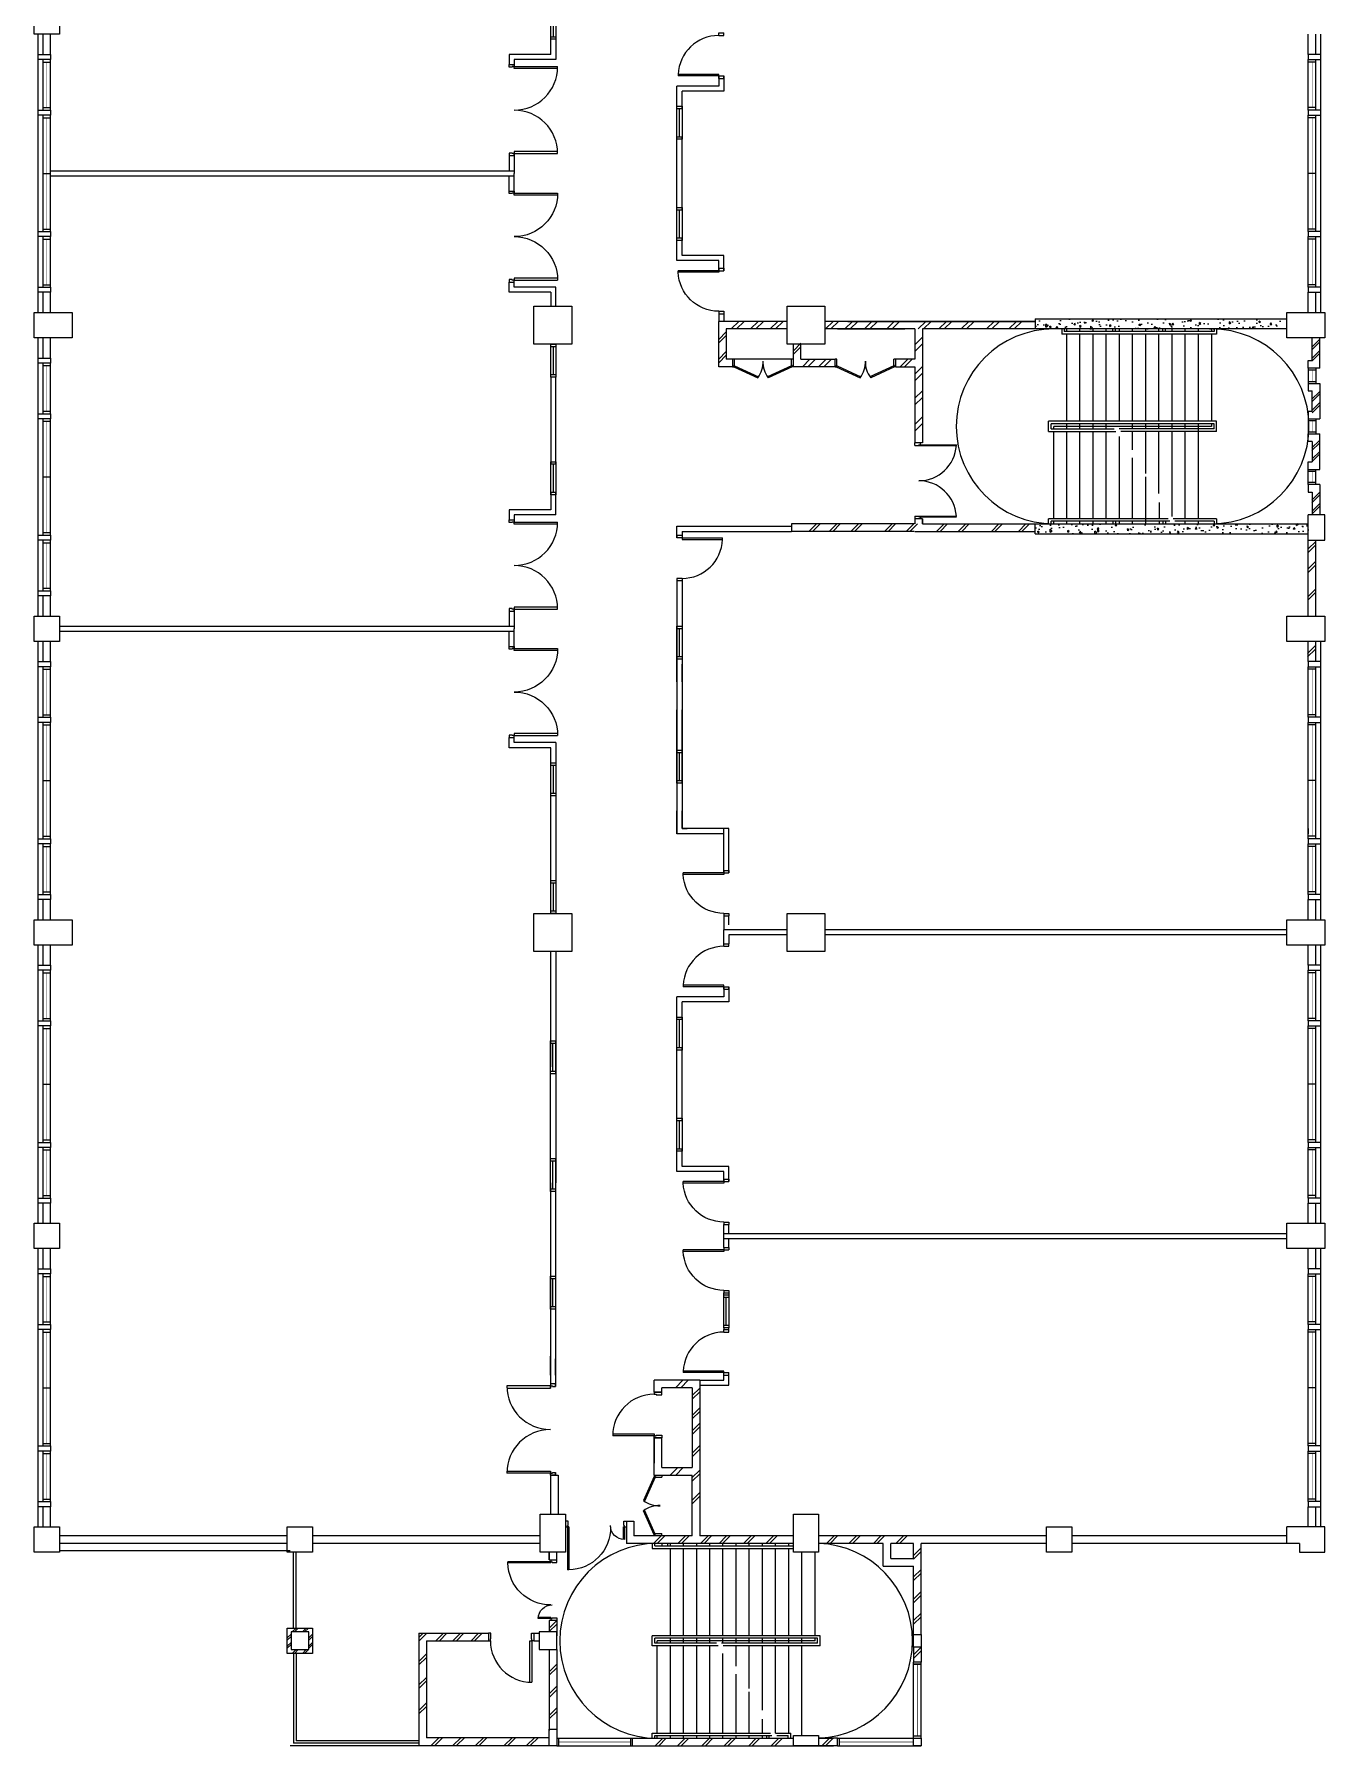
# Model space of a CAD drawing. Extents: x 2549299 to 2625178, y -842499 to -764424.
# Drawn here: x 2564299 to 2589799, y -842499 to -808674 of the extents above; entities that cross this region are included whole.
import ezdxf

# ---------------------------------------------------------------- set-up
doc = ezdxf.new("R2010")
doc.units = 0
doc.header["$LTSCALE"] = 10
doc.header["$MEASUREMENT"] = 0
doc.layers.get('0').update_dxf_attribs({"linetype": 'CONTINUOUS'})
doc.layers.get('DEFPOINTS').update_dxf_attribs({"linetype": 'CONTINUOUS'})
for name, color, linetype in [('-FF', 240, 'CONTINUOUS'), ('COL', 3, 'CONTINUOUS'), ('DOOR', 5, 'CONTINUOUS'), ('DR', 7, 'CONTINUOUS'), ('H', 1, 'CONTINUOUS'), ('hatch', 7, 'CONTINUOUS'), ('LINE', 7, 'CONTINUOUS'), ('partition', 7, 'CONTINUOUS'), ('PL', 5, 'CONTINUOUS'), ('rail', 1, 'CONTINUOUS'), ('ROOF', 7, 'CONTINUOUS'), ('stair', 7, 'CONTINUOUS'), ('WALL', 2, 'CONTINUOUS'), ('WIN', 5, 'CONTINUOUS')]:
    doc.layers.add(name, color=color, linetype=linetype)
pattern_1 = [(95, (519902.55, 1160.54), (275.776, 231.40354), [37.5, -412.5]), (40, (519902.55, 1160.54), (-314.996084, 216.884075), [30, -330]), (145.4514, (519925.53, 1179.82), (-39.219734, 448.28764), [31.870095, -350.571056]), (91.1842, (519831.84, 1231.25), (435.8465, 318.80688), [56.25, -618.75]), (141.6356, (519868.16, 1257.8), (-13.94951, 674.85584), [47.80514, -525.8565]), (36.1842, (519831.84, 1231.25), (-13.95003, 674.85583), [45, -495]), (66, (519884.87, 1248.92), (353.385786, 68.69124), [37.5, -412.5]), (11, (519884.87, 1248.92), (-170.354297, 342.40422), [30, -330]), (116.4514, (519914.32, 1254.65), (183.03181, 411.09531), [31.870095, -350.571056]), (82.5, (519902.55, 1160.54), (-113.396593, 121.994909), [0, -326, 0, -335, 0, -331.25]), (52.5, (519902.55, 1160.54), (-46.436471, 232.454725), [0, -191, 0, -318.5, 0, -126.25]), (12.5, (519823.7, 1081.69), (196.709084, 180.760381), [0, -125, 0, -390, 0, -517.5]), (2.5, (519788.35, 1046.34), (170.794992, 241.579903), [0, -162.5, 0, -259, 0, -367.5])]

# ---------------------------------------------------------------- blocks, each defined once
blk = doc.blocks.new('FG')
at = {"layer": 'LINE', "linetype": 'Continuous'}
for points in [[(0, 0), (50, 0), (50, 100), (0, 100)], [(600, 0), (650, 0), (650, 100), (600, 100)]]:
    blk.add_lwpolyline(points, close=True, dxfattribs=at)
at = {"layer": 'LINE', "color": 5, "linetype": 'Continuous'}
for points in [[(600, 100), (50, 100)], [(50, 0), (600, 0)]]:
    blk.add_lwpolyline(points, dxfattribs=at)
at = {"layer": 'LINE', "color": 1, "linetype": 'Continuous'}
blk.add_lwpolyline([(50, 50), (600, 50)], dxfattribs=at)
blk = doc.blocks.new('D900')
at = {"layer": 'DOOR', "color": 7}
for p, q in [((50, 100), (50, 899)), ((80, 899), (50, 899)), ((80, 100), (80, 899)), ((0, 100), (0, 0)), ((0, 100), (50, 100)), ((0, 0), (50, 0)), ((50, 100), (50, 0)), ((50, 100), (80, 100)), ((850, 100), (850, 0)), ((850, 100), (900, 100)), ((850, 0), (900, 0)), ((900, 100), (900, 0))]:
    blk.add_line(p, q, dxfattribs=at)
blk.add_arc((50, 100), 800, 0, 87.8509, dxfattribs=at)
blk = doc.blocks.new('D1800-A')
at = {"layer": 'DR'}
for p, q in [((0, 0), (100, 0)), ((0, -50), (0, 0)), ((100, 0), (100, -40)), ((60, -50), (0, -50)), ((100, -40), (60, -40)), ((60, -40), (60, -50)), ((100, -40), (960, -40)), ((100, -80), (100, -40)), ((959, -80), (100, -80)), ((60, -1750), (0, -1750)), ((0, -1750), (0, -1800)), ((0, -1800), (100, -1800)), ((60, -1760), (60, -1750)), ((100, -1760), (60, -1760)), ((959, -1720), (100, -1720)), ((100, -1720), (100, -1760)), ((100, -1760), (960, -1760)), ((100, -1800), (100, -1760))]:
    blk.add_line(p, q, dxfattribs=at)
for centre, start, end in [((100, -40), 270.0001, 0), ((100, -1760), 0, 90)]:
    blk.add_arc(centre, 860, start, end, dxfattribs=at)
blk = doc.blocks.new('D1200')
at = {"layer": 'DR', "color": 7}
for p, q in [((37, 115), (37, 965)), ((62, 115), (62, 965)), ((1138, 115), (1138, 364)), ((1163, 115), (1163, 365)), ((0, 115), (37, 115)), ((37, 115), (37, 90)), ((62, 115), (37, 115)), ((37, 90), (50, 90)), ((50, 90), (50, 0)), ((1138, 115), (1163, 115)), ((1150, 90), (1150, 0)), ((1150, 90), (1163, 90)), ((1163, 115), (1163, 90)), ((1163, 115), (1200, 115))]:
    blk.add_line(p, q, dxfattribs=at)
blk.add_arc((1163, 90), 275, 90, 180, dxfattribs=at)
at = {"layer": 'WIN', "color": 7}
for p, q in [((62, 965), (37, 965)), ((62, 965), (62, 965)), ((50, 0), (0, 0)), ((1150, 0), (1200, 0))]:
    blk.add_line(p, q, dxfattribs=at)
blk.add_arc((50, 125), 840, 359.3227, 89.147, dxfattribs=at)
blk = doc.blocks.new('D1500-1')
at = {"layer": 'DR'}
for p, q in [((38, 77), (38, 821)), ((38, 821), (50, 820)), ((50, 0), (50, 820)), ((1462, 821), (1450, 820)), ((1450, 0), (1450, 820)), ((1462, 77), (1462, 821)), ((38, 115), (0, 115)), ((50, 0), (0, 0)), ((50, 77), (38, 77)), ((1450, 77), (1462, 77)), ((1462, 115), (1500, 115)), ((1450, 0), (1500, 0))]:
    blk.add_line(p, q, dxfattribs=at)
for centre, start, end in [((5, 77), 0.0238, 86.5289), ((1495, 77), 93.4711, 179.9762)]:
    blk.add_arc(centre, 745, start, end, dxfattribs=at)
blk = doc.blocks.new('DR-900-B')
at = {"layer": 'DR'}
for p, q in [((0, 900), (-150, 900)), ((-150, 900), (-150, 860)), ((-150, 860), (-110, 860)), ((-110, 860), (-110, 850)), ((-110, 850), (0, 850)), ((0, 850), (0, 900)), ((-150, 40), (-970, 40)), ((-969, 80), (-150, 80)), ((-150, 80), (-150, 40)), ((-150, 40), (-110, 40)), ((-150, 0), (-150, 40)), ((0, 0), (-150, 0)), ((-110, 50), (0, 50)), ((-110, 40), (-110, 50)), ((0, 50), (0, 0))]:
    blk.add_line(p, q, dxfattribs=at)
blk.add_arc((-150, 40), 820, 90, 180, dxfattribs=at)

msp = doc.modelspace()

# ---------------------------------------------------------------- hatches: boundary and pattern name
at = {"layer": 'hatch'}
h = msp.add_hatch(dxfattribs=at)
h.set_pattern_fill('AR-CONC', color=0, scale=50, angle=45, style=0)
h.set_pattern_definition(pattern_1)
h.paths.add_polyline_path([(2584079, -814299), (2589049, -814299), (2589049, -814499), (2584079, -814499)])
h = msp.add_hatch(dxfattribs=at)
h.set_pattern_fill('AR-CONC', color=0, scale=50, angle=45, style=0)
h.set_pattern_definition(pattern_1)
h.paths.add_polyline_path([(2584079, -818349), (2584079, -818549), (2589474, -818549), (2589474, -818349)])

# ---------------------------------------------------------------- linework, layer by layer
at = {"layer": '-FF', "color": 0, "ltscale": 10}
msp.add_line((2576549, -836423), (2576549, -836913), dxfattribs=at)
at = {"color": 0}
for p, q in [((2564374, -814174), (2564374, -808674)), ((2589724, -814174), (2589724, -808674)), ((2573682, -809074), (2573682, -809274)), ((2573782, -809174), (2573782, -809272)), ((2577824, -809699), (2576999, -809699)), ((2577824, -809499), (2577824, -809699)), ((2577924, -809499), (2577924, -809799)), ((2577924, -809799), (2577099, -809799)), ((2577824, -813149), (2576999, -813149)), ((2577924, -813049), (2577099, -813049)), ((2577824, -813349), (2577824, -813149)), ((2577924, -813349), (2577924, -813049)), ((2573682, -813774), (2573682, -813574)), ((2573782, -813674), (2573782, -813576)), ((2564374, -820174), (2564374, -814674)), ((2573682, -818074), (2573682, -818274)), ((2573782, -818174), (2573782, -818272)), ((2564374, -826174), (2564374, -820674)), ((2589724, -826174), (2589724, -820674)), ((2573682, -822774), (2573682, -822574)), ((2573782, -822674), (2573782, -822576)), ((2577924, -825249), (2577924, -824374)), ((2578024, -825249), (2578024, -824374)), ((2564374, -832174), (2564374, -826674)), ((2589724, -832174), (2589724, -826674)), ((2577924, -827499), (2577924, -827699)), ((2578024, -827499), (2578024, -827799)), ((2577924, -827699), (2576999, -827699)), ((2578024, -827799), (2577099, -827799)), ((2578024, -827699), (2578024, -827799)), ((2578024, -831049), (2577099, -831049)), ((2578024, -831149), (2578024, -831049)), ((2578024, -831349), (2578024, -831049)), ((2577924, -831149), (2576999, -831149)), ((2577924, -831349), (2577924, -831149)), ((2564374, -838174), (2564374, -832674)), ((2589724, -838174), (2589724, -832674)), ((2574599, -837149), (2574599, -837099)), ((2571974, -842499), (2569356, -842499))]:
    msp.add_line(p, q, dxfattribs=at)
at = {"linetype": 'Continuous', "ltscale": 0.6}
for p, q in [((2576999, -818629), (2576999, -818399)), ((2577099, -818499), (2577099, -818629)), ((2577099, -818629), (2576999, -818629))]:
    msp.add_line(p, q, dxfattribs=at)
at = {"color": 0}
for points in [[(2577449, -835274), (2577924, -835274), (2577924, -835174)], [(2577449, -835374), (2578024, -835374), (2578024, -835174)]]:
    msp.add_lwpolyline(points, dxfattribs=at)
at = {"layer": 'COL', "color": 0}
for p, q in [((2584079, -814299), (2589049, -814299)), ((2584079, -814299), (2584079, -814499)), ((2589049, -814499), (2584079, -814499)), ((2589474, -818674), (2589474, -818174)), ((2589799, -818174), (2589474, -818174)), ((2589799, -818674), (2589799, -818174)), ((2584079, -818349), (2589474, -818349)), ((2584079, -818549), (2584079, -818349)), ((2584079, -818549), (2589474, -818549)), ((2589474, -818674), (2589799, -818674)), ((2589049, -838499), (2589049, -838174)), ((2589799, -838174), (2589049, -838174)), ((2589799, -838674), (2589799, -838174)), ((2589299, -838499), (2589049, -838499)), ((2589299, -838499), (2589299, -838674)), ((2589299, -838674), (2589799, -838674))]:
    msp.add_line(p, q, dxfattribs=at)
for points in [[(2564299, -808174), (2564799, -808174), (2564799, -808674), (2564299, -808674)], [(2574174, -814049), (2574924, -814049), (2574924, -814799), (2574174, -814799)], [(2579174, -814049), (2579924, -814049), (2579924, -814799), (2579174, -814799)], [(2565049, -814674), (2564299, -814674), (2564299, -814174), (2565049, -814174)], [(2589799, -814674), (2589049, -814674), (2589049, -814174), (2589799, -814174)], [(2564299, -820174), (2564799, -820174), (2564799, -820674), (2564299, -820674)], [(2589799, -820674), (2589049, -820674), (2589049, -820174), (2589799, -820174)], [(2565049, -826674), (2564299, -826674), (2564299, -826174), (2565049, -826174)], [(2574174, -826049), (2574924, -826049), (2574924, -826799), (2574174, -826799)], [(2579174, -826049), (2579924, -826049), (2579924, -826799), (2579174, -826799)], [(2589799, -826674), (2589049, -826674), (2589049, -826174), (2589799, -826174)], [(2564299, -832174), (2564799, -832174), (2564799, -832674), (2564299, -832674)], [(2589799, -832674), (2589049, -832674), (2589049, -832174), (2589799, -832174)], [(2564299, -838174), (2564799, -838174), (2564799, -838674), (2564299, -838674)], [(2569299, -838174), (2569799, -838174), (2569799, -838674), (2569299, -838674)], [(2574299, -837924), (2574799, -837924), (2574799, -838674), (2574299, -838674)], [(2579799, -837924), (2579799, -838674), (2579299, -838674), (2579299, -837924)], [(2584299, -838174), (2584799, -838174), (2584799, -838674), (2584299, -838674)], [(2569299, -840174), (2569799, -840174), (2569799, -840674), (2569299, -840674)], [(2569724, -840249), (2569374, -840249), (2569374, -840599), (2569724, -840599)], [(2574624, -840249), (2574274, -840249), (2574274, -840599), (2574624, -840599)], [(2574624, -840249), (2574274, -840249), (2574274, -840599), (2574624, -840599)], [(2581674, -840299), (2581824, -840299), (2581824, -840549), (2581674, -840549)], [(2581674, -840299), (2581824, -840299), (2581824, -840549), (2581674, -840549)], [(2574474, -842174), (2574624, -842174), (2574624, -842499), (2574474, -842499)], [(2579299, -842299), (2579799, -842299), (2579799, -842499), (2579299, -842499)]]:
    msp.add_lwpolyline(points, close=True, dxfattribs=at)
at = {"layer": 'DEFPOINTS', "color": 0}
for points in [[(2577924, -833587), (2577924, -833549)], [(2578024, -833549), (2578024, -833587)], [(2577924, -834237), (2577924, -834274)], [(2578024, -834274), (2578024, -834237)]]:
    msp.add_lwpolyline(points, dxfattribs=at)
at = {"layer": 'DOOR', "color": 0}
for p, q in [((2578137, -815224), (2578137, -815099)), ((2579261, -815224), (2579261, -815099)), ((2579299, -815099), (2579261, -815099)), ((2580161, -815099), (2580126, -815099)), ((2580161, -815224), (2580161, -815099)), ((2581285, -815224), (2581285, -815099)), ((2581323, -815099), (2581285, -815099)), ((2578099, -815249), (2578124, -815249)), ((2578124, -815249), (2578124, -815224)), ((2578124, -815224), (2578137, -815224)), ((2578138, -815228), (2578124, -815249)), ((2578124, -815249), (2578595, -815462)), ((2578138, -815228), (2578610, -815442)), ((2579261, -815228), (2578789, -815442)), ((2579274, -815249), (2578804, -815462)), ((2579274, -815224), (2579261, -815224)), ((2579261, -815228), (2579274, -815249)), ((2579274, -815249), (2579274, -815224)), ((2579299, -815249), (2579274, -815249)), ((2580123, -815249), (2580148, -815249)), ((2580148, -815249), (2580148, -815224)), ((2580148, -815224), (2580161, -815224)), ((2580162, -815228), (2580148, -815249)), ((2580148, -815249), (2580619, -815462)), ((2580162, -815228), (2580634, -815442)), ((2581285, -815228), (2580813, -815442)), ((2581298, -815249), (2580827, -815462)), ((2581298, -815224), (2581285, -815224)), ((2581285, -815228), (2581298, -815249)), ((2581298, -815249), (2581298, -815224)), ((2581323, -815249), (2581298, -815249)), ((2576549, -837154), (2576549, -837179)), ((2576699, -837154), (2576699, -837192)), ((2576549, -837179), (2576336, -837650)), ((2576570, -837193), (2576356, -837665)), ((2576549, -837179), (2576574, -837179)), ((2576570, -837193), (2576549, -837179)), ((2576574, -837179), (2576574, -837192)), ((2576574, -837192), (2576699, -837192)), ((2576570, -838315), (2576356, -837843)), ((2576549, -838329), (2576336, -837858)), ((2576570, -838305), (2576549, -838319)), ((2576549, -838319), (2576574, -838319)), ((2576549, -838344), (2576549, -838319)), ((2576574, -838319), (2576574, -838306)), ((2576574, -838306), (2576699, -838306)), ((2576699, -838344), (2576699, -838306))]:
    msp.add_line(p, q, dxfattribs=at)
for centre, start, end in [((2578202, -815155), 322.0346, 2.4491), ((2579197, -815155), 177.5509, 217.9654), ((2580226, -815155), 322.0346, 2.4491), ((2581221, -815155), 177.5509, 217.9654), ((2576643, -837257), 232.0346, 272.4491), ((2576643, -838252), 87.5509, 127.9654)]:
    msp.add_arc(centre, 499, start, end, dxfattribs=at)
at = {"layer": 'DR', "color": 0}
for p, q in [((2576999, -812092), (2576999, -810917)), ((2577099, -812092), (2577099, -810917)), ((2576999, -819429), (2576999, -824474)), ((2577099, -819429), (2577099, -824374)), ((2576999, -821474), (2576999, -821024)), ((2577099, -821474), (2577099, -821124)), ((2576999, -823474), (2576999, -822024)), ((2577099, -823474), (2577099, -822024)), ((2576999, -824474), (2576999, -824024)), ((2577099, -824374), (2577099, -824024)), ((2577924, -824474), (2576999, -824474)), ((2577099, -824374), (2577199, -824374)), ((2577199, -824374), (2577099, -824374)), ((2577199, -824374), (2577099, -824374)), ((2576999, -828149), (2576999, -827699)), ((2577099, -828149), (2577099, -827799)), ((2576999, -830149), (2576999, -828699)), ((2577099, -830149), (2577099, -828699)), ((2576999, -831149), (2576999, -830699)), ((2577099, -831049), (2577099, -830699)), ((2576699, -835512), (2576549, -835512)), ((2576549, -835512), (2576549, -835552)), ((2576549, -835552), (2576589, -835552)), ((2576589, -835552), (2576589, -835562)), ((2576589, -835562), (2576699, -835562)), ((2576699, -835562), (2576699, -835512)), ((2576549, -836372), (2575729, -836372)), ((2575730, -836332), (2576549, -836332)), ((2576549, -836332), (2576549, -836372)), ((2576549, -836372), (2576589, -836372)), ((2576549, -836412), (2576549, -836372)), ((2576699, -836412), (2576549, -836412)), ((2576589, -836362), (2576699, -836362)), ((2576589, -836372), (2576589, -836362)), ((2576699, -836362), (2576699, -836412))]:
    msp.add_line(p, q, dxfattribs=at)
msp.add_arc((2576549, -836372), 820, 90, 180, dxfattribs=at)
at = {"layer": 'H', "color": 0}
for p, q in [((2577974, -814554), (2577824, -814704)), ((2577974, -814625), (2577824, -814775)), ((2579449, -814778), (2579299, -814928)), ((2589547, -814860), (2589697, -814710)), ((2589547, -814912), (2589697, -814762)), ((2577974, -814944), (2577824, -815094)), ((2577974, -815015), (2577824, -815165)), ((2579449, -814849), (2579299, -814999)), ((2589549, -815077), (2589699, -814927)), ((2589549, -815128), (2589699, -814978)), ((2589547, -815889), (2589697, -815739)), ((2589547, -815940), (2589697, -815790)), ((2589549, -816105), (2589699, -815955)), ((2589549, -816157), (2589699, -816007)), ((2589547, -816851), (2589697, -816701)), ((2589547, -816903), (2589697, -816753)), ((2589549, -817068), (2589699, -816918)), ((2589549, -817119), (2589699, -816969)), ((2589547, -817884), (2589697, -817734)), ((2589547, -817936), (2589697, -817786)), ((2589549, -818101), (2589699, -817951)), ((2589549, -818153), (2589699, -818003)), ((2579758, -818349), (2579608, -818499)), ((2579829, -818349), (2579679, -818499)), ((2580156, -818349), (2580006, -818499)), ((2580227, -818349), (2580077, -818499)), ((2580585, -818349), (2580435, -818499)), ((2580656, -818349), (2580506, -818499)), ((2581249, -818349), (2581099, -818499)), ((2581320, -818349), (2581170, -818499)), ((2581678, -818349), (2581528, -818499)), ((2581749, -818349), (2581599, -818499)), ((2582276, -818349), (2582126, -818499)), ((2582347, -818349), (2582197, -818499)), ((2582705, -818349), (2582555, -818499)), ((2582776, -818349), (2582626, -818499)), ((2583362, -818349), (2583212, -818499)), ((2583433, -818349), (2583283, -818499)), ((2583895, -818349), (2583745, -818499)), ((2583965, -818349), (2583815, -818499)), ((2589624, -818697), (2589474, -818847)), ((2589624, -818768), (2589474, -818918)), ((2589624, -819091), (2589474, -819241)), ((2589624, -819161), (2589474, -819311)), ((2589624, -819633), (2589474, -819783)), ((2589624, -819703), (2589474, -819853)), ((2589610, -820761), (2589460, -820911)), ((2589610, -820831), (2589460, -820981)), ((2574624, -840022), (2574474, -840172)), ((2574624, -840093), (2574474, -840243)), ((2571984, -840274), (2571899, -840358)), ((2572054, -840274), (2571904, -840424)), ((2572385, -840274), (2572235, -840424)), ((2572455, -840274), (2572305, -840424)), ((2572720, -840274), (2572570, -840424)), ((2572790, -840274), (2572640, -840424)), ((2573081, -840274), (2572931, -840424)), ((2573152, -840274), (2573002, -840424)), ((2572049, -840681), (2571899, -840831)), ((2572049, -840752), (2571899, -840902)), ((2572049, -841148), (2571899, -841298)), ((2572049, -841218), (2571899, -841368)), ((2572049, -841650), (2571899, -841800)), ((2572049, -841721), (2571899, -841871))]:
    msp.add_line(p, q, dxfattribs=at)
at = {"layer": 'hatch', "color": 0}
for p, q in [((2578073, -814499), (2578223, -814349)), ((2578179, -814499), (2578329, -814349)), ((2578455, -814499), (2578605, -814349)), ((2578561, -814499), (2578711, -814349)), ((2578840, -814499), (2578990, -814349)), ((2578946, -814499), (2579096, -814349)), ((2579936, -814499), (2580086, -814349)), ((2580042, -814499), (2580192, -814349)), ((2580318, -814499), (2580468, -814349)), ((2580424, -814499), (2580574, -814349)), ((2580703, -814499), (2580853, -814349)), ((2580809, -814499), (2580959, -814349)), ((2581143, -814499), (2581293, -814349)), ((2581249, -814499), (2581399, -814349)), ((2581765, -814499), (2581915, -814349)), ((2581871, -814499), (2582021, -814349)), ((2582175, -814499), (2582325, -814349)), ((2582281, -814499), (2582431, -814349)), ((2582615, -814499), (2582765, -814349)), ((2582721, -814499), (2582871, -814349)), ((2583117, -814499), (2583267, -814349)), ((2583223, -814499), (2583373, -814349)), ((2583557, -814499), (2583707, -814349)), ((2583663, -814499), (2583813, -814349)), ((2581849, -814661), (2581699, -814811)), ((2581849, -814793), (2581699, -814943)), ((2579299, -815099), (2578102, -815099)), ((2579477, -815249), (2579627, -815099)), ((2579584, -815249), (2579734, -815099)), ((2579797, -815249), (2579947, -815099)), ((2579903, -815249), (2580053, -815099)), ((2581413, -815249), (2581563, -815099)), ((2581494, -815249), (2581644, -815099)), ((2581849, -815242), (2581699, -815392)), ((2581849, -815375), (2581699, -815525)), ((2581849, -815719), (2581699, -815869)), ((2581849, -815851), (2581699, -816001)), ((2581849, -816237), (2581699, -816387)), ((2581849, -816369), (2581699, -816519)), ((2576968, -835424), (2577118, -835274)), ((2577074, -835424), (2577224, -835274)), ((2577300, -835580), (2577450, -835430)), ((2577300, -835652), (2577450, -835502)), ((2577300, -835969), (2577450, -835819)), ((2577300, -836041), (2577450, -835891)), ((2577300, -836273), (2577450, -836123)), ((2577300, -836345), (2577450, -836195)), ((2577300, -836345), (2577450, -836195)), ((2577300, -836717), (2577450, -836567)), ((2577300, -836789), (2577450, -836639)), ((2576868, -837149), (2577018, -836999)), ((2576974, -837149), (2577124, -836999)), ((2577300, -837200), (2577450, -837050)), ((2577300, -837272), (2577450, -837122)), ((2577300, -837644), (2577450, -837494)), ((2577300, -837716), (2577450, -837566)), ((2576536, -838499), (2576686, -838349)), ((2576608, -838499), (2576758, -838349)), ((2577019, -838499), (2577169, -838349)), ((2577091, -838499), (2577241, -838349)), ((2577463, -838499), (2577613, -838349)), ((2577535, -838499), (2577685, -838349)), ((2577830, -838499), (2577980, -838349)), ((2577901, -838499), (2578051, -838349)), ((2578313, -838499), (2578463, -838349)), ((2578385, -838499), (2578535, -838349)), ((2578757, -838499), (2578907, -838349)), ((2578828, -838499), (2578978, -838349)), ((2579953, -838499), (2580103, -838349)), ((2580024, -838499), (2580174, -838349)), ((2580396, -838499), (2580546, -838349)), ((2580468, -838499), (2580618, -838349)), ((2580880, -838499), (2581030, -838349)), ((2580951, -838499), (2581101, -838349)), ((2581323, -838499), (2581473, -838349)), ((2581395, -838499), (2581545, -838349)), ((2581674, -838738), (2581824, -838588)), ((2581674, -838810), (2581824, -838660)), ((2581674, -839163), (2581824, -839013)), ((2581674, -839235), (2581824, -839085)), ((2581674, -839601), (2581824, -839451)), ((2581674, -839673), (2581824, -839523)), ((2569399, -840249), (2569474, -840174)), ((2569441, -840249), (2569516, -840174)), ((2569599, -840249), (2569674, -840174)), ((2569641, -840249), (2569716, -840174)), ((2581674, -840026), (2581824, -839876)), ((2581674, -840098), (2581824, -839948)), ((2569299, -840369), (2569374, -840294)), ((2569299, -840412), (2569374, -840337)), ((2569299, -840530), (2569374, -840455)), ((2569299, -840573), (2569374, -840498)), ((2569724, -840369), (2569799, -840294)), ((2569724, -840412), (2569799, -840337)), ((2569724, -840530), (2569799, -840455)), ((2569724, -840573), (2569799, -840498)), ((2569399, -840674), (2569474, -840599)), ((2569441, -840674), (2569516, -840599)), ((2569599, -840674), (2569674, -840599)), ((2569641, -840674), (2569716, -840599)), ((2574474, -841036), (2574624, -840886)), ((2581674, -840702), (2581824, -840552)), ((2581674, -840773), (2581824, -840623)), ((2574474, -841107), (2574624, -840957)), ((2574474, -841473), (2574624, -841323)), ((2574474, -841545), (2574624, -841395)), ((2574474, -841898), (2574624, -841748)), ((2574474, -841970), (2574624, -841820)), ((2572147, -842489), (2572297, -842339)), ((2572219, -842489), (2572369, -842339)), ((2572580, -842489), (2572730, -842339)), ((2572652, -842489), (2572802, -842339)), ((2573024, -842489), (2573174, -842339)), ((2573095, -842489), (2573245, -842339)), ((2573590, -842489), (2573740, -842339)), ((2573661, -842489), (2573811, -842339)), ((2574034, -842489), (2574184, -842339)), ((2574105, -842489), (2574255, -842339)), ((2576568, -842499), (2576718, -842349)), ((2576639, -842499), (2576789, -842349)), ((2577012, -842499), (2577162, -842349)), ((2577083, -842499), (2577233, -842349)), ((2577490, -842499), (2577640, -842349)), ((2577561, -842499), (2577711, -842349)), ((2577934, -842499), (2578084, -842349)), ((2578005, -842499), (2578155, -842349)), ((2578417, -842499), (2578567, -842349)), ((2578488, -842499), (2578638, -842349)), ((2578861, -842499), (2579011, -842349)), ((2578932, -842499), (2579082, -842349)), ((2579865, -842499), (2580015, -842349)), ((2579936, -842499), (2580086, -842349))]:
    msp.add_line(p, q, dxfattribs=at)
at = {"layer": 'partition', "color": 0}
for p, q in [((2574607, -808724), (2574607, -809174)), ((2574507, -809074), (2573682, -809074)), ((2574607, -809174), (2573782, -809174)), ((2564624, -811374), (2573782, -811374)), ((2564624, -811474), (2573782, -811474)), ((2574507, -813774), (2573682, -813774)), ((2574607, -813674), (2573782, -813674)), ((2574607, -814049), (2574607, -813674)), ((2577824, -814199), (2577824, -814349)), ((2577924, -814199), (2577924, -814349)), ((2574607, -817174), (2574607, -815449)), ((2574607, -818174), (2574607, -817724)), ((2574507, -818074), (2573682, -818074)), ((2574607, -818174), (2573782, -818174)), ((2576999, -818399), (2579261, -818399)), ((2577099, -818499), (2579261, -818499)), ((2564799, -820374), (2573782, -820374)), ((2564799, -820474), (2573782, -820474)), ((2574507, -822774), (2573682, -822774)), ((2574607, -822674), (2573782, -822674)), ((2574607, -822674), (2574607, -823124)), ((2574607, -823674), (2574607, -825449)), ((2577199, -824374), (2577099, -824374)), ((2577199, -824374), (2577099, -824374)), ((2577099, -824374), (2577199, -824374)), ((2578024, -824374), (2577099, -824374)), ((2589474, -824374), (2589474, -824474)), ((2574607, -825999), (2574607, -826049)), ((2577924, -826099), (2577924, -826374)), ((2577924, -826649), (2577924, -826374)), ((2579174, -826374), (2577924, -826374)), ((2579174, -826474), (2578024, -826474)), ((2589049, -826374), (2579924, -826374)), ((2589049, -826474), (2579924, -826474)), ((2574607, -826799), (2574607, -831374)), ((2574499, -831374), (2574499, -835429)), ((2574599, -831374), (2574599, -835399)), ((2577924, -832374), (2589049, -832374)), ((2577924, -832474), (2589049, -832474))]:
    msp.add_line(p, q, dxfattribs=at)
at = {"layer": 'PL', "color": 0}
for p, q in [((2589474, -815274), (2589474, -815574)), ((2589624, -815312), (2589474, -815312)), ((2589624, -815274), (2589624, -815574)), ((2589474, -816274), (2589474, -816574)), ((2589624, -816312), (2589474, -816312)), ((2589624, -816274), (2589624, -816574)), ((2589624, -816536), (2589474, -816536)), ((2589473, -817574), (2589473, -817274)), ((2589624, -817536), (2589474, -817536)), ((2589624, -817574), (2589624, -817274))]:
    msp.add_line(p, q, dxfattribs=at)
at = {"layer": 'rail', "color": 0}
for p, q in [((2569424, -840174), (2569424, -838674)), ((2569474, -840174), (2569474, -838674)), ((2569424, -840674), (2569424, -842449)), ((2569474, -840674), (2569474, -842399)), ((2571899, -842449), (2569424, -842449)), ((2571899, -842399), (2569474, -842399))]:
    msp.add_line(p, q, dxfattribs=at)
at = {"layer": 'ROOF', "color": 0}
msp.add_line((2569356, -838649), (2564799, -838649), dxfattribs=at)
at = {"layer": 'stair', "color": 0}
for p, q in [((2574507, -809074), (2574507, -808724)), ((2576999, -810149), (2576999, -809699)), ((2577099, -810149), (2577099, -809799)), ((2576999, -812149), (2576999, -810699)), ((2577099, -812149), (2577099, -810699)), ((2573682, -811049), (2573682, -811374)), ((2573782, -811049), (2573782, -811424)), ((2573782, -811799), (2573782, -811424)), ((2573682, -811799), (2573682, -811474)), ((2576999, -813149), (2576999, -812699)), ((2577099, -813049), (2577099, -812699)), ((2574507, -813774), (2574507, -814049)), ((2584603, -814499), (2584603, -814599)), ((2584653, -814499), (2584653, -814549)), ((2584703, -814549), (2584703, -814499)), ((2584963, -814549), (2584963, -814499)), ((2585223, -814549), (2585223, -814499)), ((2585483, -814549), (2585483, -814499)), ((2585615, -814549), (2585615, -814499)), ((2585665, -814549), (2585665, -814499)), ((2585743, -814549), (2585743, -814499)), ((2586003, -814549), (2586003, -814499)), ((2586263, -814549), (2586263, -814499)), ((2586523, -814549), (2586523, -814499)), ((2586601, -814549), (2586601, -814499)), ((2586651, -814549), (2586651, -814499)), ((2586783, -814549), (2586783, -814499)), ((2587043, -814549), (2587043, -814499)), ((2587303, -814549), (2587303, -814499)), ((2587563, -814499), (2587563, -814549)), ((2587613, -814499), (2587613, -814549)), ((2587663, -814499), (2587663, -814599)), ((2587663, -814599), (2584603, -814599)), ((2587613, -814549), (2584653, -814549)), ((2584703, -816324), (2584703, -814599)), ((2584963, -816324), (2584963, -814599)), ((2585223, -816324), (2585223, -814599)), ((2585483, -816324), (2585483, -814599)), ((2585743, -816324), (2585743, -814599)), ((2586003, -816324), (2586003, -814599)), ((2586263, -816324), (2586263, -814599)), ((2586523, -816324), (2586523, -814599)), ((2586783, -816324), (2586783, -814599)), ((2587043, -816324), (2587043, -814599)), ((2587303, -816324), (2587303, -814599)), ((2587563, -814599), (2587563, -816324)), ((2574507, -815449), (2574507, -817174)), ((2587663, -816324), (2584343, -816324)), ((2584343, -816524), (2584343, -816324)), ((2584343, -816524), (2585670, -816524)), ((2587613, -816374), (2584393, -816374)), ((2584393, -816474), (2584393, -816374)), ((2584393, -816474), (2585638, -816474)), ((2584738, -816424), (2584443, -816424)), ((2584443, -816474), (2584443, -816424)), ((2584443, -818249), (2584443, -816524)), ((2584703, -816424), (2584703, -816374)), ((2587563, -816424), (2584703, -816424)), ((2584703, -816474), (2584703, -816424)), ((2584703, -818249), (2584703, -816524)), ((2584963, -816424), (2584963, -816374)), ((2584963, -816474), (2584963, -816424)), ((2584963, -818249), (2584963, -816524)), ((2585223, -816424), (2585223, -816374)), ((2585223, -816424), (2585223, -816374)), ((2585223, -816474), (2585223, -816424)), ((2585223, -818249), (2585223, -816524)), ((2585483, -816424), (2585483, -816374)), ((2585483, -816424), (2585483, -816374)), ((2585483, -816474), (2585483, -816424)), ((2585483, -818249), (2585483, -816524)), ((2587613, -816474), (2585739, -816474)), ((2587563, -816424), (2585764, -816424)), ((2587663, -816524), (2585771, -816524)), ((2586003, -816424), (2586003, -816374)), ((2586003, -816474), (2586003, -816424)), ((2586003, -816474), (2586003, -816428)), ((2586003, -816888), (2586003, -816524)), ((2586263, -816424), (2586263, -816374)), ((2586263, -816474), (2586263, -816424)), ((2586263, -816474), (2586263, -816424)), ((2586263, -817356), (2586263, -816524)), ((2586523, -816424), (2586523, -816374)), ((2586523, -816474), (2586523, -816424)), ((2586523, -816474), (2586523, -816424)), ((2586523, -817753), (2586523, -816524)), ((2586783, -816424), (2586783, -816374)), ((2586783, -816474), (2586783, -816424)), ((2586783, -816474), (2586783, -816424)), ((2586783, -818207), (2586783, -816524)), ((2587043, -816424), (2587043, -816374)), ((2587043, -816474), (2587043, -816424)), ((2587043, -816474), (2587043, -816424)), ((2587043, -818249), (2587043, -816524)), ((2587303, -816424), (2587303, -816374)), ((2587303, -818249), (2587303, -816374)), ((2587303, -816474), (2587303, -816424)), ((2587303, -816474), (2587303, -816424)), ((2587563, -816374), (2587563, -816424)), ((2587613, -816474), (2587613, -816374)), ((2587663, -816524), (2587663, -816324)), ((2585743, -818249), (2585743, -816627)), ((2586003, -818249), (2586003, -817046)), ((2586263, -818349), (2586263, -817418)), ((2574507, -817724), (2574507, -818074)), ((2586531, -818249), (2586531, -817928)), ((2584343, -818349), (2584343, -818249)), ((2586706, -818249), (2584343, -818249)), ((2584393, -818349), (2584393, -818299)), ((2586735, -818299), (2584393, -818299)), ((2584443, -818349), (2584443, -818299)), ((2584703, -818349), (2584703, -818299)), ((2584963, -818349), (2584963, -818299)), ((2585223, -818349), (2585223, -818299)), ((2585483, -818349), (2585483, -818299)), ((2585615, -818299), (2585615, -818349)), ((2585665, -818299), (2585665, -818349)), ((2585743, -818349), (2585743, -818299)), ((2586003, -818349), (2586003, -818299)), ((2586531, -818349), (2586531, -818299)), ((2586601, -818299), (2586601, -818349)), ((2586651, -818299), (2586651, -818349)), ((2587663, -818249), (2586807, -818249)), ((2587613, -818299), (2586836, -818299)), ((2587043, -818349), (2587043, -818299)), ((2587303, -818349), (2587303, -818299)), ((2587613, -818299), (2587613, -818349)), ((2587663, -818249), (2587663, -818349)), ((2573682, -820049), (2573682, -820374)), ((2573782, -820049), (2573782, -820424)), ((2573682, -820799), (2573682, -820474)), ((2573782, -820799), (2573782, -820424)), ((2574507, -823124), (2574507, -822774)), ((2574507, -825449), (2574507, -823674)), ((2574507, -826049), (2574507, -825999)), ((2578024, -826274), (2578024, -826099)), ((2578024, -826474), (2578024, -826649)), ((2574499, -831374), (2574507, -826799)), ((2577924, -832474), (2577924, -832199)), ((2578024, -832374), (2578024, -832199)), ((2577924, -832649), (2577924, -832474)), ((2578024, -832649), (2578024, -832474)), ((2574499, -835174), (2574499, -834799)), ((2574599, -835174), (2574599, -834849)), ((2576549, -836412), (2576699, -836412)), ((2576509, -838499), (2576509, -838599)), ((2576559, -838549), (2576559, -838499)), ((2576709, -838549), (2576709, -838499)), ((2576819, -838549), (2576819, -838499)), ((2576869, -838549), (2576869, -838499)), ((2577129, -838549), (2577129, -838499)), ((2577389, -838549), (2577389, -838499)), ((2577649, -838549), (2577649, -838499)), ((2577909, -838549), (2577909, -838499)), ((2578169, -838549), (2578169, -838499)), ((2578429, -838549), (2578429, -838499)), ((2578689, -838549), (2578689, -838499)), ((2578949, -838549), (2578949, -838499)), ((2579209, -838549), (2579209, -838499)), ((2576509, -838599), (2579299, -838599)), ((2576559, -838549), (2579299, -838549)), ((2576819, -838549), (2579299, -838549)), ((2576869, -840324), (2576869, -838599)), ((2577129, -840324), (2577129, -838599)), ((2577389, -840324), (2577389, -838599)), ((2577649, -840324), (2577649, -838599)), ((2577909, -840324), (2577909, -838599)), ((2578169, -840324), (2578169, -838599)), ((2578429, -840324), (2578429, -838599)), ((2578689, -840324), (2578689, -838599)), ((2578949, -840324), (2578949, -838599)), ((2579209, -840324), (2579209, -838599)), ((2579469, -840324), (2579469, -838674)), ((2579729, -840324), (2579729, -838674)), ((2579829, -840324), (2576509, -840324)), ((2576509, -840524), (2576509, -840324)), ((2577811, -840524), (2576509, -840524)), ((2579779, -840374), (2576559, -840374)), ((2576559, -840474), (2576559, -840374)), ((2577779, -840474), (2576559, -840474)), ((2579729, -840424), (2576609, -840424)), ((2576609, -840474), (2576609, -840424)), ((2576609, -842249), (2576609, -840524)), ((2576869, -840424), (2576869, -840374)), ((2576869, -840474), (2576869, -840424)), ((2576869, -842249), (2576869, -840524)), ((2577129, -840424), (2577129, -840374)), ((2577129, -840474), (2577129, -840424)), ((2577129, -842249), (2577129, -840524)), ((2577389, -840424), (2577389, -840374)), ((2577389, -840424), (2577389, -840374)), ((2577389, -840474), (2577389, -840424)), ((2577389, -842249), (2577389, -840524)), ((2577649, -840424), (2577649, -840374)), ((2577649, -840424), (2577649, -840374)), ((2577649, -840474), (2577649, -840424)), ((2577649, -842249), (2577649, -840524)), ((2579779, -840474), (2577879, -840474)), ((2577904, -840474), (2577906, -840474)), ((2577909, -840474), (2577909, -840374)), ((2579829, -840524), (2577911, -840524)), ((2579829, -840524), (2577911, -840524)), ((2579729, -840424), (2577929, -840424)), ((2578169, -840424), (2578169, -840374)), ((2578169, -840474), (2578169, -840424)), ((2578169, -840474), (2578169, -840428)), ((2578169, -840927), (2578169, -840524)), ((2578429, -840424), (2578429, -840374)), ((2578429, -840474), (2578429, -840424)), ((2578429, -840474), (2578429, -840424)), ((2578429, -841369), (2578429, -840524)), ((2578689, -840424), (2578689, -840374)), ((2578689, -840474), (2578689, -840424)), ((2578689, -840474), (2578689, -840424)), ((2578689, -841796), (2578689, -840524)), ((2578949, -840424), (2578949, -840374)), ((2578949, -840474), (2578949, -840424)), ((2578949, -840474), (2578949, -840424)), ((2578949, -842249), (2578949, -840524)), ((2579209, -840424), (2579209, -840374)), ((2579209, -840474), (2579209, -840424)), ((2579209, -840474), (2579209, -840424)), ((2579209, -842249), (2579209, -840524)), ((2579469, -840424), (2579469, -840374)), ((2579469, -840474), (2579469, -840424)), ((2579469, -840474), (2579469, -840424)), ((2579469, -842299), (2579469, -840524)), ((2579729, -840424), (2579729, -840374)), ((2579779, -840474), (2579779, -840374)), ((2579829, -840524), (2579829, -840324)), ((2577909, -842249), (2577909, -840678)), ((2578169, -842249), (2578169, -841085)), ((2578429, -842249), (2578429, -841431)), ((2578689, -842249), (2578689, -841972)), ((2576509, -842249), (2578847, -842249)), ((2576509, -842349), (2576509, -842249)), ((2576559, -842299), (2578876, -842299)), ((2576559, -842349), (2576559, -842299)), ((2576609, -842349), (2576609, -842299)), ((2576869, -842349), (2576869, -842299)), ((2577129, -842349), (2577129, -842299)), ((2577389, -842349), (2577389, -842299)), ((2577649, -842349), (2577649, -842299)), ((2577909, -842349), (2577909, -842299)), ((2578169, -842349), (2578169, -842299)), ((2578429, -842349), (2578429, -842299)), ((2578689, -842349), (2578689, -842299)), ((2578767, -842299), (2578767, -842349)), ((2578817, -842299), (2578817, -842349)), ((2578948, -842249), (2579249, -842249)), ((2578976, -842299), (2579199, -842299)), ((2579199, -842349), (2579199, -842299)), ((2579249, -842349), (2579249, -842249))]:
    msp.add_line(p, q, dxfattribs=at)
for centre, start, end in [((2584443, -816424), 90, 270), ((2587563, -816424), 270, 90), ((2576609, -840424), 90, 270), ((2579729, -840424), 272.1075, 87.8925)]:
    msp.add_arc(centre, 1925, start, end, dxfattribs=at)
at = {"layer": 'WALL', "color": 0}
for p, q in [((2564474, -809074), (2564474, -808674)), ((2564624, -809074), (2564624, -808674)), ((2589474, -809074), (2589474, -808674)), ((2589624, -809074), (2589624, -808674)), ((2564474, -814174), (2564474, -813774)), ((2564624, -814174), (2564624, -813774)), ((2589474, -814174), (2589474, -813774)), ((2589624, -814174), (2589624, -813774)), ((2579174, -814349), (2577824, -814349)), ((2577824, -815249), (2577824, -814349)), ((2577974, -814499), (2577974, -815099)), ((2579174, -814499), (2577974, -814499)), ((2584079, -814349), (2579924, -814349)), ((2581699, -814499), (2579924, -814499)), ((2580174, -814499), (2581499, -814499)), ((2580374, -814349), (2584079, -814349)), ((2581699, -814499), (2581699, -815099)), ((2584079, -814499), (2581849, -814499)), ((2581849, -814499), (2581849, -816749)), ((2564474, -815074), (2564474, -814674)), ((2564624, -815074), (2564624, -814674)), ((2577974, -814674), (2577974, -815099)), ((2579299, -815249), (2579299, -814799)), ((2579449, -815099), (2579449, -814799)), ((2589699, -815274), (2589699, -814674)), ((2578102, -815099), (2577974, -815099)), ((2578102, -815249), (2578102, -815099)), ((2579449, -815099), (2580126, -815099)), ((2580126, -815249), (2580126, -815099)), ((2581699, -815099), (2581323, -815099)), ((2581323, -815249), (2581323, -815099)), ((2589474, -815124), (2589549, -815124)), ((2589474, -815274), (2589474, -815124)), ((2578102, -815249), (2577824, -815249)), ((2580126, -815249), (2579299, -815249)), ((2581323, -815249), (2581699, -815249)), ((2581559, -815249), (2581699, -815249)), ((2581699, -815249), (2581699, -816749)), ((2589699, -815274), (2589474, -815274)), ((2589474, -815574), (2589474, -815724)), ((2589474, -815574), (2589699, -815574)), ((2589474, -815724), (2589549, -815724)), ((2589549, -816124), (2589549, -815724)), ((2589699, -815574), (2589699, -816274)), ((2589474, -816124), (2589549, -816124)), ((2581849, -816749), (2581699, -816749)), ((2589549, -816724), (2589474, -816724)), ((2589549, -816724), (2589549, -817124)), ((2589699, -817274), (2589699, -816574)), ((2589474, -817274), (2589474, -817124)), ((2589474, -817124), (2589549, -817124)), ((2589474, -817274), (2589699, -817274)), ((2589699, -817574), (2589474, -817574)), ((2589474, -817574), (2589474, -817724)), ((2589474, -817724), (2589549, -817724)), ((2589549, -817724), (2589549, -818174)), ((2589699, -817574), (2589699, -818174)), ((2579261, -818349), (2579261, -818499)), ((2579261, -818349), (2579261, -818499)), ((2581686, -818349), (2579261, -818349)), ((2581686, -818499), (2579261, -818499)), ((2581699, -818249), (2581699, -818349)), ((2581849, -818249), (2581699, -818249)), ((2581699, -818249), (2581699, -818349)), ((2581699, -818499), (2584079, -818499)), ((2581849, -818349), (2581849, -818249)), ((2581849, -818249), (2581849, -818349)), ((2581849, -818349), (2584079, -818349)), ((2589474, -820174), (2589474, -818674)), ((2589624, -820174), (2589624, -818674)), ((2564474, -820174), (2564474, -819774)), ((2564624, -820174), (2564624, -819774)), ((2564474, -821074), (2564474, -820674)), ((2564624, -821074), (2564624, -820674)), ((2589474, -821074), (2589474, -820674)), ((2589624, -821074), (2589624, -820674)), ((2564474, -826174), (2564474, -825774)), ((2564624, -826174), (2564624, -825774)), ((2589474, -826174), (2589474, -825774)), ((2589624, -826174), (2589624, -825774)), ((2564474, -827074), (2564474, -826674)), ((2564624, -827074), (2564624, -826674)), ((2589474, -827074), (2589474, -826674)), ((2589624, -827074), (2589624, -826674)), ((2564474, -832174), (2564474, -831774)), ((2564624, -832174), (2564624, -831774)), ((2589474, -832174), (2589474, -831774)), ((2589624, -832174), (2589624, -831774)), ((2564474, -833074), (2564474, -832674)), ((2564624, -833074), (2564624, -832674)), ((2589474, -833074), (2589474, -832674)), ((2589624, -833074), (2589624, -832674)), ((2576549, -835512), (2576549, -835274)), ((2577449, -835274), (2576549, -835274)), ((2576699, -835512), (2576699, -835424)), ((2577299, -835424), (2576699, -835424)), ((2577299, -835424), (2577299, -836999)), ((2577449, -835274), (2577449, -838349)), ((2576549, -835512), (2576699, -835512)), ((2577299, -835599), (2577299, -836999)), ((2576549, -836999), (2576549, -836412)), ((2576699, -836999), (2576699, -836412)), ((2574499, -837149), (2574499, -837924)), ((2574499, -837149), (2574649, -837149)), ((2574649, -837149), (2574649, -837924)), ((2576549, -837149), (2576549, -836999)), ((2576549, -837149), (2577299, -837149)), ((2576699, -836999), (2577299, -836999)), ((2577299, -838349), (2577299, -837149)), ((2564474, -838174), (2564474, -837774)), ((2564624, -838174), (2564624, -837774)), ((2577299, -838201), (2577299, -837564)), ((2589474, -838174), (2589474, -837774)), ((2589624, -838174), (2589624, -837774)), ((2575999, -838059), (2575999, -838499)), ((2575999, -838059), (2576149, -838059)), ((2576149, -838059), (2576149, -838349)), ((2569299, -838349), (2564799, -838349)), ((2569299, -838499), (2564799, -838499)), ((2574299, -838349), (2569799, -838349)), ((2574299, -838499), (2569799, -838499)), ((2579299, -838499), (2575999, -838499)), ((2577299, -838349), (2576149, -838349)), ((2579299, -838349), (2577449, -838349)), ((2584299, -838349), (2579799, -838349)), ((2581844, -838349), (2579799, -838349)), ((2581074, -838499), (2579799, -838499)), ((2581074, -838949), (2581074, -838499)), ((2581674, -838499), (2581224, -838499)), ((2581224, -838799), (2581224, -838499)), ((2581674, -838799), (2581674, -838499)), ((2584299, -838499), (2581824, -838499)), ((2581824, -840299), (2581824, -838499)), ((2589049, -838349), (2584799, -838349)), ((2589299, -838499), (2584799, -838499)), ((2574474, -838674), (2574474, -838824)), ((2574474, -838824), (2574474, -838674)), ((2574474, -838824), (2574624, -838824)), ((2574624, -838824), (2574624, -838674)), ((2581224, -838799), (2581674, -838799)), ((2581074, -838949), (2581674, -838949)), ((2581674, -840299), (2581674, -838949)), ((2574474, -840024), (2574474, -840249)), ((2574624, -840024), (2574474, -840024)), ((2574624, -840024), (2574624, -840324)), ((2571899, -840274), (2571899, -842499)), ((2571899, -840274), (2573274, -840274)), ((2572049, -840424), (2572049, -842339)), ((2572049, -840424), (2573274, -840424)), ((2574174, -840274), (2574274, -840274)), ((2574174, -840424), (2574274, -840424)), ((2581674, -840549), (2581674, -840849)), ((2581824, -840549), (2581824, -840849)), ((2574474, -840599), (2574474, -840674)), ((2574474, -840599), (2574474, -842199)), ((2574624, -840599), (2574624, -842199)), ((2581824, -840849), (2581674, -840849)), ((2574474, -842499), (2571899, -842499)), ((2574474, -842339), (2572049, -842339)), ((2576124, -842349), (2579299, -842349)), ((2576124, -842499), (2576124, -842349)), ((2576124, -842499), (2580094, -842499)), ((2579799, -842349), (2580094, -842349)), ((2580174, -842349), (2579819, -842349)), ((2580174, -842499), (2579819, -842499)), ((2580174, -842499), (2580174, -842349))]:
    msp.add_line(p, q, dxfattribs=at)
for points in [[(2564374, -809074), (2564624, -809074), (2564624, -809174), (2564374, -809174)], [(2589724, -809074), (2589474, -809074), (2589474, -809174), (2589724, -809174)], [(2564374, -810174), (2564624, -810174), (2564624, -810274), (2564374, -810274)], [(2589724, -810174), (2589474, -810174), (2589474, -810274), (2589724, -810274)], [(2564374, -812574), (2564624, -812574), (2564624, -812674), (2564374, -812674)], [(2589724, -812574), (2589474, -812574), (2589474, -812674), (2589724, -812674)], [(2564374, -813674), (2564624, -813674), (2564624, -813774), (2564374, -813774)], [(2589724, -813674), (2589474, -813674), (2589474, -813774), (2589724, -813774)], [(2564374, -815074), (2564624, -815074), (2564624, -815174), (2564374, -815174)], [(2564374, -816174), (2564624, -816174), (2564624, -816274), (2564374, -816274)], [(2564374, -818574), (2564624, -818574), (2564624, -818674), (2564374, -818674)], [(2564374, -819674), (2564624, -819674), (2564624, -819774), (2564374, -819774)], [(2564374, -821074), (2564624, -821074), (2564624, -821174), (2564374, -821174)], [(2589724, -821074), (2589474, -821074), (2589474, -821174), (2589724, -821174)], [(2564374, -822174), (2564624, -822174), (2564624, -822274), (2564374, -822274)], [(2589724, -822174), (2589474, -822174), (2589474, -822274), (2589724, -822274)], [(2564374, -824574), (2564624, -824574), (2564624, -824674), (2564374, -824674)], [(2589724, -824574), (2589474, -824574), (2589474, -824674), (2589724, -824674)], [(2564374, -825674), (2564624, -825674), (2564624, -825774), (2564374, -825774)], [(2589724, -825674), (2589474, -825674), (2589474, -825774), (2589724, -825774)], [(2564374, -827074), (2564624, -827074), (2564624, -827174), (2564374, -827174)], [(2589724, -827074), (2589474, -827074), (2589474, -827174), (2589724, -827174)], [(2564374, -828174), (2564624, -828174), (2564624, -828274), (2564374, -828274)], [(2589724, -828174), (2589474, -828174), (2589474, -828274), (2589724, -828274)], [(2564374, -830574), (2564624, -830574), (2564624, -830674), (2564374, -830674)], [(2589724, -830574), (2589474, -830574), (2589474, -830674), (2589724, -830674)], [(2564374, -831674), (2564624, -831674), (2564624, -831774), (2564374, -831774)], [(2589724, -831674), (2589474, -831674), (2589474, -831774), (2589724, -831774)], [(2564374, -833074), (2564624, -833074), (2564624, -833174), (2564374, -833174)], [(2589724, -833074), (2589474, -833074), (2589474, -833174), (2589724, -833174)], [(2564374, -834174), (2564624, -834174), (2564624, -834274), (2564374, -834274)], [(2589724, -834174), (2589474, -834174), (2589474, -834274), (2589724, -834274)], [(2564374, -836574), (2564624, -836574), (2564624, -836674), (2564374, -836674)], [(2589724, -836574), (2589474, -836574), (2589474, -836674), (2589724, -836674)], [(2564374, -837674), (2564624, -837674), (2564624, -837774), (2564374, -837774)], [(2589724, -837674), (2589474, -837674), (2589474, -837774), (2589724, -837774)]]:
    msp.add_lwpolyline(points, close=True, dxfattribs=at)
for points in [[(2589549, -815124), (2589549, -814674)], [(2589474, -816124), (2589474, -816274), (2589699, -816274)], [(2589474, -816724), (2589474, -816574), (2589699, -816574)], [(2584799, -838499), (2584799, -838674), (2584299, -838674), (2584299, -838499)]]:
    msp.add_lwpolyline(points, dxfattribs=at)
at = {"layer": 'WIN', "color": 0}
for p, q in [((2564474, -810174), (2564474, -809174)), ((2564474, -809224), (2564624, -809224)), ((2564624, -810174), (2564624, -809174)), ((2589474, -810174), (2589474, -809174)), ((2589624, -809224), (2589474, -809224)), ((2589624, -810174), (2589624, -809174)), ((2564474, -810124), (2564624, -810124)), ((2564474, -812574), (2564474, -810274)), ((2564474, -810324), (2564624, -810324)), ((2564624, -812574), (2564624, -810274)), ((2589624, -810124), (2589474, -810124)), ((2589474, -812574), (2589474, -810274)), ((2589624, -810324), (2589474, -810324)), ((2589624, -812574), (2589624, -810274)), ((2564474, -811424), (2564624, -811424)), ((2589624, -811424), (2589474, -811424)), ((2564474, -812524), (2564624, -812524)), ((2564474, -813674), (2564474, -812674)), ((2564474, -812724), (2564624, -812724)), ((2564624, -813674), (2564624, -812674)), ((2589624, -812524), (2589474, -812524)), ((2589474, -813674), (2589474, -812674)), ((2589624, -812724), (2589474, -812724)), ((2589624, -813674), (2589624, -812674)), ((2564474, -813624), (2564624, -813624)), ((2589624, -813624), (2589474, -813624)), ((2564474, -816174), (2564474, -815174)), ((2564624, -816174), (2564624, -815174)), ((2564474, -815224), (2564624, -815224)), ((2589474, -815536), (2589624, -815536)), ((2589474, -815724), (2589549, -815724)), ((2564474, -816124), (2564624, -816124)), ((2564474, -818574), (2564474, -816274)), ((2564474, -816324), (2564624, -816324)), ((2564624, -818574), (2564624, -816274)), ((2564474, -817424), (2564624, -817424)), ((2589474, -817312), (2589624, -817312)), ((2564474, -818524), (2564624, -818524)), ((2564474, -819674), (2564474, -818674)), ((2564474, -818724), (2564624, -818724)), ((2564624, -819674), (2564624, -818674)), ((2564474, -819624), (2564624, -819624)), ((2564474, -822174), (2564474, -821174)), ((2564474, -821224), (2564624, -821224)), ((2564624, -822174), (2564624, -821174)), ((2589474, -822174), (2589474, -821174)), ((2589624, -821224), (2589474, -821224)), ((2589624, -822174), (2589624, -821174)), ((2564474, -822124), (2564624, -822124)), ((2564474, -824574), (2564474, -822274)), ((2564624, -824574), (2564624, -822274)), ((2589624, -822124), (2589474, -822124)), ((2589474, -824574), (2589474, -822274)), ((2589624, -824574), (2589624, -822274)), ((2564474, -822324), (2564624, -822324)), ((2589624, -822324), (2589474, -822324)), ((2564474, -823424), (2564624, -823424)), ((2589624, -823424), (2589474, -823424)), ((2564474, -824524), (2564624, -824524)), ((2589624, -824524), (2589474, -824524)), ((2564474, -825674), (2564474, -824674)), ((2564474, -824724), (2564624, -824724)), ((2564624, -825674), (2564624, -824674)), ((2589474, -825674), (2589474, -824674)), ((2589624, -824724), (2589474, -824724)), ((2589624, -825674), (2589624, -824674)), ((2564474, -825624), (2564624, -825624)), ((2589624, -825624), (2589474, -825624)), ((2564474, -828174), (2564474, -827174)), ((2564474, -827224), (2564624, -827224)), ((2564624, -828174), (2564624, -827174)), ((2589474, -828174), (2589474, -827174)), ((2589624, -827224), (2589474, -827224)), ((2589624, -828174), (2589624, -827174)), ((2564474, -828124), (2564624, -828124)), ((2564474, -830574), (2564474, -828274)), ((2564474, -828324), (2564624, -828324)), ((2564624, -830574), (2564624, -828274)), ((2589624, -828124), (2589474, -828124)), ((2589474, -830574), (2589474, -828274)), ((2589624, -828324), (2589474, -828324)), ((2589624, -830574), (2589624, -828274)), ((2564474, -829424), (2564624, -829424)), ((2589624, -829424), (2589474, -829424)), ((2564474, -830524), (2564624, -830524)), ((2564474, -831674), (2564474, -830674)), ((2564474, -830724), (2564624, -830724)), ((2564624, -831674), (2564624, -830674)), ((2589624, -830524), (2589474, -830524)), ((2589474, -831674), (2589474, -830674)), ((2589624, -830724), (2589474, -830724)), ((2589624, -831674), (2589624, -830674)), ((2564474, -831624), (2564624, -831624)), ((2589624, -831624), (2589474, -831624)), ((2564474, -834174), (2564474, -833174)), ((2564474, -833224), (2564624, -833224)), ((2564624, -834174), (2564624, -833174)), ((2589474, -834174), (2589474, -833174)), ((2589624, -833224), (2589474, -833224)), ((2589624, -834174), (2589624, -833174)), ((2564474, -834124), (2564624, -834124)), ((2589624, -834124), (2589474, -834124)), ((2564474, -836574), (2564474, -834274)), ((2564474, -834324), (2564624, -834324)), ((2564624, -836574), (2564624, -834274)), ((2589474, -836574), (2589474, -834274)), ((2589624, -834324), (2589474, -834324)), ((2589624, -836574), (2589624, -834274)), ((2564474, -835424), (2564624, -835424)), ((2589624, -835424), (2589474, -835424)), ((2564474, -836524), (2564624, -836524)), ((2564474, -837674), (2564474, -836674)), ((2564474, -836724), (2564624, -836724)), ((2564624, -837674), (2564624, -836674)), ((2589624, -836524), (2589474, -836524)), ((2589474, -837674), (2589474, -836674)), ((2589624, -836724), (2589474, -836724)), ((2589624, -837674), (2589624, -836674)), ((2564474, -837624), (2564624, -837624)), ((2589624, -837624), (2589474, -837624)), ((2581674, -842349), (2581674, -840849)), ((2581824, -840887), (2581674, -840887)), ((2581674, -840887), (2581824, -840887)), ((2581824, -842349), (2581824, -840849)), ((2574624, -842349), (2576124, -842349)), ((2574624, -842499), (2576124, -842499)), ((2574662, -842499), (2574662, -842349)), ((2576086, -842499), (2576086, -842349)), ((2580174, -842349), (2581674, -842349)), ((2580174, -842499), (2581824, -842499)), ((2580212, -842499), (2580212, -842349)), ((2581824, -842311), (2581674, -842311))]:
    msp.add_line(p, q, dxfattribs=at)
at = {"layer": 'WIN', "color": 0, "const_width": 10, "flags": 128}
for points in [[(2564549, -810124), (2564549, -809224)], [(2589549, -810124), (2589549, -809224)], [(2564549, -812524), (2564549, -810324)], [(2589549, -812524), (2589549, -810324)], [(2564549, -812724), (2564549, -813624)], [(2589549, -812724), (2589549, -813624)], [(2564549, -816124), (2564549, -815224)], [(2589549, -815312), (2589549, -815536)], [(2564549, -818524), (2564549, -816324)], [(2589549, -816312), (2589549, -816536)], [(2589549, -817536), (2589549, -817312)], [(2564549, -818724), (2564549, -819624)], [(2564549, -822124), (2564549, -821224)], [(2589549, -822124), (2589549, -821224)], [(2564549, -824524), (2564549, -822324)], [(2589549, -824524), (2589549, -822324)], [(2564549, -824724), (2564549, -825624)], [(2589549, -824724), (2589549, -825624)], [(2564549, -828124), (2564549, -827224)], [(2589549, -828124), (2589549, -827224)], [(2564549, -830524), (2564549, -828324)], [(2589549, -830524), (2589549, -828324)], [(2564549, -830724), (2564549, -831624)], [(2589549, -830724), (2589549, -831624)], [(2564549, -834124), (2564549, -833224)], [(2589549, -834124), (2589549, -833224)], [(2564549, -836524), (2564549, -834324)], [(2589549, -836524), (2589549, -834324)], [(2564549, -836724), (2564549, -837624)], [(2589549, -836724), (2589549, -837624)], [(2581749, -842311), (2581749, -840887)], [(2574662, -842424), (2576086, -842424)], [(2580212, -842424), (2581674, -842424)]]:
    msp.add_lwpolyline(points, dxfattribs=at)
at = {"layer": 'WIN', "color": 0}
msp.add_lwpolyline([(2581674, -842349), (2581824, -842349), (2581824, -842499), (2581674, -842499)], close=True, dxfattribs=at)

# ---------------------------------------------------------------- block references
at = {"color": 0, "rotation": 270}
msp.add_blockref('D1500-1', (2581699, -816749), dxfattribs=at)
at = {"layer": 'DR', "color": 0, "xscale": -1}
for p, rotation in [((2574799, -838059), 180), ((2574624, -838824), 90)]:
    msp.add_blockref('D1200', p, dxfattribs=dict(at, rotation=rotation))
at = {"layer": 'LINE', "color": 0, "xscale": -1, "rotation": 270}
for p in [(2574507, -808774), (2576999, -810749), (2576999, -812749), (2574507, -815449), (2574507, -817774), (2576999, -821024), (2576999, -823474), (2574507, -823724), (2574507, -826049), (2576999, -828749), (2574499, -829218), (2576999, -830749), (2574499, -831543), (2574499, -831543), (2574499, -833868), (2577924, -834237)]:
    msp.add_blockref('FG', p, dxfattribs=at)
at = {"layer": 'stair', "color": 0}
for name, p, rotation in [('D900', (2577924, -809549), 90), ('D900', (2576999, -818579), 270), ('D900', (2578024, -827549), 90), ('D900', (2578024, -835174), 90), ('D1800-A', (2574599, -837149), 180)]:
    msp.add_blockref(name, p, dxfattribs=dict(at, rotation=rotation))
for p in [(2573682, -809274), (2573682, -818274)]:
    msp.add_blockref('D1800-A', p, dxfattribs=at)
at = {"layer": 'stair', "color": 0, "xscale": -1}
for name, p, rotation in [('D1800-A', (2573682, -813574), 180), ('D900', (2577924, -813299), 90.00000002668041), ('D1800-A', (2573682, -822574), 180), ('D900', (2578024, -825199), 90.00000000114197), ('D900', (2578024, -831299), 90), ('D900', (2578024, -832649), 90)]:
    msp.add_blockref(name, p, dxfattribs=dict(at, rotation=rotation))
at = {"layer": 'WALL', "color": 0, "rotation": 90}
msp.add_blockref('DR-900-B', (2574174, -840274), dxfattribs=at)

doc.saveas('drawing.dxf')
